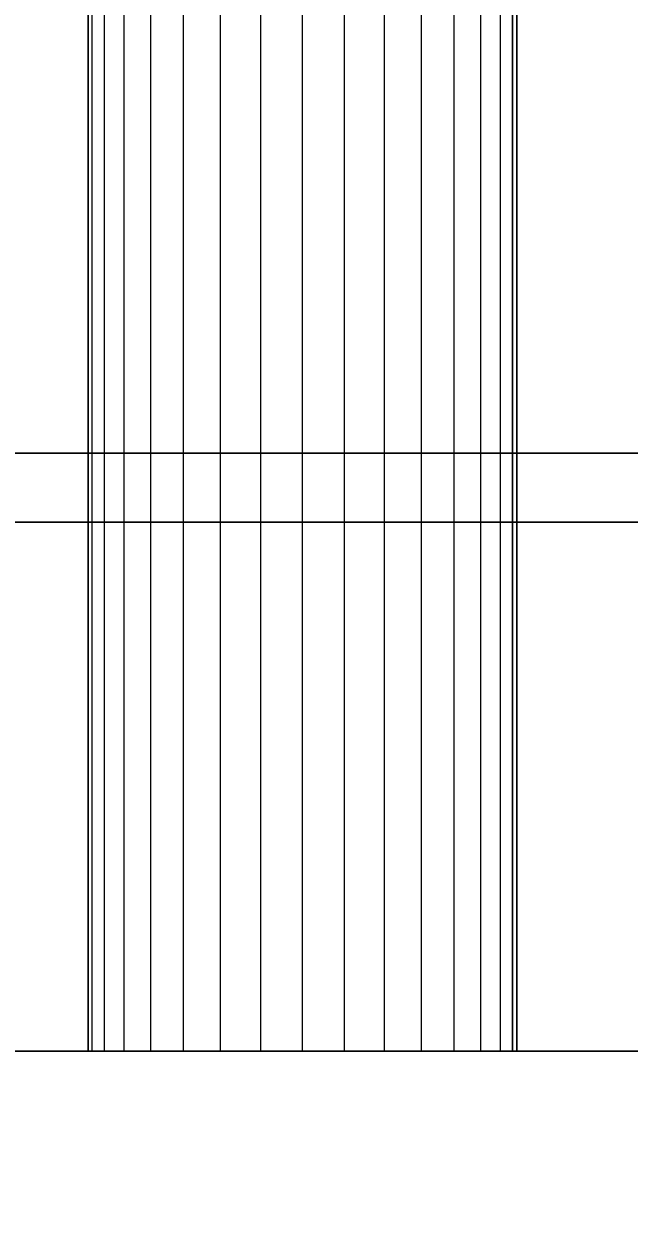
# Model space of a CAD drawing. Header units: millimetres. Extents: x -21672 to 8019, y 3751 to 17279.
# Drawn here: x -12239.3 to -12183.4, y 14411.1 to 14521.6 of the extents above; entities that cross this region are included whole.
import ezdxf

# ---------------------------------------------------------------- set-up
doc = ezdxf.new("R2010")
doc.units = ezdxf.units.MM
for name, color, linetype, lineweight in [('A-ANNO-DIMS', 211, 'Continuous', 9), ('A-ANNO-DIMS-50', 211, 'Continuous', 9), ('A-GENM', 13, 'Continuous', 18)]:
    doc.layers.add(name, color=color, linetype=linetype, lineweight=lineweight)
doc.styles.add('Arial', font='arial.ttf', dxfattribs={"height": 125})
doc.dimstyles.new('Diagonal_-_2_5mm_Arial', dxfattribs={"dimscale": 304.8, "dimtxt": 127.532425, "dimasz": 0.492126, "dimexe": 0.393701, "dimexo": 0.246063, "dimgap": 0.287073, "dimtad": 1, "dimdec": 0, "dimzin": 0, "dimdsep": 46, "dimtxsty": 'Arial', "dimblk1": 'OBLIQUE', "dimblk2": 'OBLIQUE', "dimsah": 1, "dimcen": 0.09, "dimdle": 0.393701, "dimazin": 0, "dimtfac": 1, "dimtdec": 4, "dimtix": 1, "dimtmove": 0, "dimatfit": 3, "dimfxl": 1, "dimtvp": 1, "dimtolj": 1, "dimtzin": 0, "dimarcsym": 2})

# ---------------------------------------------------------------- blocks, each defined once
blk = doc.blocks.new('Nevera de autoservicio single - Nevera de autoservicio single-466915-Level 2')
at = {"layer": 'A-GENM'}
for p, q in [((399.53, -1108.9), (399.53, 1307.98)), ((399.53, -1108.9), (399.53, 1307.98)), ((399.53, -1108.9), (399.53, 1307.98)), ((399.53, -1108.9), (399.53, 1307.98)), ((399.53, -1108.9), (399.53, 1307.98)), ((399.53, -1108.9), (399.53, 1307.98)), ((405.91, -1108.9), (405.91, 1307.98)), ((405.91, -1108.9), (405.91, 1307.98)), ((405.91, -1108.9), (405.91, 1307.98)), ((405.91, 1307.98), (405.91, -1108.9)), ((454.75, 1307.98), (454.75, -1108.9)), ((454.75, -1108.9), (454.75, 1307.98)), ((454.75, -1108.9), (454.75, 1307.98)), ((454.75, -1108.9), (454.75, 1307.98)), ((399.53, 1303.41), (399.53, -1108.9)), ((454.75, -1028.38), (454.75, 977.96)), ((454.75, 514.96), (454.75, 463.51)), ((454.75, 483.3), (255.92, 483.3)), ((454.75, 483.3), (255.92, 483.3)), ((454.75, 483.3), (255.92, 483.3)), ((454.75, 483.3), (255.92, 483.3)), ((454.75, 483.3), (255.92, 483.3)), ((454.75, 483.3), (255.92, 483.3)), ((255.92, 483.3), (454.75, 483.3)), ((454.75, 483.3), (255.92, 483.3)), ((454.75, 483.3), (255.92, 483.3)), ((454.75, 483.3), (255.92, 483.3)), ((454.75, 483.3), (255.92, 483.3)), ((454.75, 483.3), (255.92, 483.3)), ((454.75, 482.95), (454.75, 483.3)), ((454.75, 483.3), (454.75, 482.92)), ((454.75, 482.92), (454.75, 483.3)), ((454.75, 483.3), (454.75, 482.92)), ((454.75, 482.92), (454.75, 483.3)), ((454.75, 483.3), (454.75, 482.92)), ((454.75, 483.11), (454.75, 483.3)), ((454.75, 483.3), (454.75, 482.92)), ((454.75, 483.11), (454.75, 483.3)), ((454.75, 483.3), (454.75, 482.92)), ((454.75, 483.11), (454.75, 483.3)), ((454.75, 483.3), (454.75, 482.92)), ((454.75, 482.92), (454.75, 483.3)), ((454.75, 483.3), (454.75, 482.95)), ((454.75, 482.92), (454.75, 483.3)), ((454.75, 483.3), (454.75, 482.92)), ((454.75, 483.11), (454.75, 483.3)), ((454.75, 483.11), (454.75, 483.3)), ((454.75, 483.11), (454.75, 483.3)), ((454.75, 482.92), (454.75, 483.3)), ((454.75, 482.92), (454.75, 483.3)), ((454.75, 482.92), (454.75, 483.3)), ((454.75, 482.92), (454.75, 483.3)), ((454.75, 483.3), (454.75, 482.92)), ((454.75, 482.92), (255.92, 482.92)), ((454.75, 482.92), (255.92, 482.92)), ((454.75, 482.92), (255.92, 482.92)), ((454.75, 482.92), (255.92, 482.92)), ((454.75, 482.92), (255.92, 482.92)), ((454.75, 482.92), (255.92, 482.92)), ((454.75, 482.92), (255.92, 482.92)), ((454.75, 482.92), (255.92, 482.92)), ((454.75, 482.92), (255.92, 482.92)), ((454.75, 482.92), (255.92, 482.92)), ((454.75, 482.92), (255.92, 482.92)), ((454.75, 482.92), (255.92, 482.92)), ((454.75, 482.92), (255.92, 482.92)), ((454.75, 482.92), (255.92, 482.92)), ((454.75, 482.92), (255.92, 482.92)), ((454.75, 482.92), (255.92, 482.92)), ((255.92, 482.92), (454.75, 482.92)), ((454.75, 482.92), (255.92, 482.92)), ((454.75, 482.92), (255.92, 482.92)), ((454.75, 482.92), (255.92, 482.92)), ((255.92, 482.92), (454.75, 482.92)), ((454.75, 482.92), (255.92, 482.92)), ((454.75, 482.92), (255.92, 482.92)), ((454.75, 482.92), (255.92, 482.92)), ((454.75, 482.92), (454.75, 483.11)), ((454.75, 483.11), (454.75, 482.92)), ((454.75, 483.11), (454.75, 482.92)), ((454.75, 482.92), (454.75, 483.11)), ((454.75, 482.92), (454.75, 483.11)), ((454.75, 482.92), (454.75, 483.11)), ((454.75, 482.95), (454.75, 482.92)), ((454.75, 482.95), (454.75, 482.92)), ((454.75, 481.79), (454.75, 482.92)), ((454.75, 482.92), (454.75, 481.79)), ((454.75, 481.79), (454.75, 482.92)), ((454.75, 482.92), (454.75, 481.79)), ((454.75, 481.79), (454.75, 482.92)), ((454.75, 482.92), (454.75, 481.79)), ((454.75, 481.79), (454.75, 482.92)), ((454.75, 482.92), (454.75, 481.79)), ((454.75, 481.79), (454.75, 482.92)), ((454.75, 482.92), (454.75, 481.79)), ((454.75, 481.79), (454.75, 482.92)), ((454.75, 482.92), (454.75, 481.79)), ((454.75, 481.79), (454.75, 482.92)), ((454.75, 481.79), (454.75, 482.92)), ((454.75, 481.79), (454.75, 482.92)), ((454.75, 481.79), (454.75, 482.92)), ((454.75, 481.79), (454.75, 482.92)), ((454.75, 481.79), (454.75, 482.92)), ((454.75, 481.79), (454.75, 482.92)), ((454.75, 481.79), (454.75, 482.92)), ((454.75, 481.79), (454.75, 482.92)), ((454.75, 481.79), (454.75, 482.92)), ((454.75, 481.79), (454.75, 482.92)), ((454.75, 481.79), (454.75, 482.92)), ((454.75, 481.79), (255.92, 481.79)), ((454.75, 481.79), (255.92, 481.79)), ((454.75, 481.79), (255.92, 481.79)), ((454.75, 481.79), (255.92, 481.79)), ((454.75, 481.79), (255.92, 481.79)), ((454.75, 481.79), (255.92, 481.79)), ((454.75, 481.79), (255.92, 481.79)), ((454.75, 481.79), (255.92, 481.79)), ((454.75, 481.79), (255.92, 481.79)), ((454.75, 481.79), (255.92, 481.79)), ((454.75, 481.79), (255.92, 481.79)), ((454.75, 481.79), (255.92, 481.79)), ((454.75, 481.79), (255.92, 481.79)), ((454.75, 481.79), (255.92, 481.79)), ((454.75, 481.79), (255.92, 481.79)), ((454.75, 481.79), (255.92, 481.79)), ((454.75, 481.79), (255.92, 481.79)), ((454.75, 481.79), (255.92, 481.79)), ((454.75, 481.79), (255.92, 481.79)), ((454.75, 481.79), (255.92, 481.79)), ((454.75, 481.79), (255.92, 481.79)), ((454.75, 481.79), (255.92, 481.79)), ((454.75, 481.79), (255.92, 481.79)), ((454.75, 481.79), (255.92, 481.79)), ((454.75, 479.97), (454.75, 481.79)), ((454.75, 481.79), (454.75, 479.97)), ((454.75, 479.97), (454.75, 481.79)), ((454.75, 481.79), (454.75, 479.97)), ((454.75, 479.97), (454.75, 481.79)), ((454.75, 481.79), (454.75, 479.97)), ((454.75, 479.97), (454.75, 481.79)), ((454.75, 481.79), (454.75, 479.97)), ((454.75, 479.97), (454.75, 481.79)), ((454.75, 481.79), (454.75, 479.97)), ((454.75, 479.97), (454.75, 481.79)), ((454.75, 481.79), (454.75, 479.97)), ((454.75, 479.97), (454.75, 481.79)), ((454.75, 479.97), (454.75, 481.79)), ((454.75, 479.97), (454.75, 481.79)), ((454.75, 479.97), (454.75, 481.79)), ((454.75, 479.97), (454.75, 481.79)), ((454.75, 479.97), (454.75, 481.79)), ((454.75, 479.97), (454.75, 481.79)), ((454.75, 479.97), (454.75, 481.79)), ((454.75, 479.97), (454.75, 481.79)), ((454.75, 479.97), (454.75, 481.79)), ((454.75, 479.97), (454.75, 481.79)), ((454.75, 479.97), (454.75, 481.79)), ((454.75, 479.97), (255.92, 479.97)), ((454.75, 479.97), (255.92, 479.97)), ((454.75, 479.97), (255.92, 479.97)), ((454.75, 479.97), (255.92, 479.97)), ((454.75, 479.97), (255.92, 479.97)), ((454.75, 479.97), (255.92, 479.97)), ((454.75, 479.97), (255.92, 479.97)), ((454.75, 479.97), (255.92, 479.97)), ((454.75, 479.97), (255.92, 479.97)), ((454.75, 479.97), (255.92, 479.97)), ((454.75, 479.97), (255.92, 479.97)), ((454.75, 479.97), (255.92, 479.97)), ((454.75, 479.97), (255.92, 479.97)), ((454.75, 479.97), (255.92, 479.97)), ((454.75, 479.97), (255.92, 479.97)), ((454.75, 479.97), (255.92, 479.97)), ((454.75, 479.97), (255.92, 479.97)), ((454.75, 479.97), (255.92, 479.97)), ((454.75, 479.97), (255.92, 479.97)), ((454.75, 479.97), (255.92, 479.97)), ((454.75, 479.97), (255.92, 479.97)), ((454.75, 479.97), (255.92, 479.97)), ((454.75, 479.97), (255.92, 479.97)), ((454.75, 479.97), (255.92, 479.97)), ((454.75, 477.51), (454.75, 479.97)), ((454.75, 479.97), (454.75, 477.51)), ((454.75, 477.51), (454.75, 479.97)), ((454.75, 479.97), (454.75, 477.51)), ((454.75, 477.51), (454.75, 479.97)), ((454.75, 479.97), (454.75, 477.51)), ((454.75, 477.51), (454.75, 479.97)), ((454.75, 479.97), (454.75, 477.51)), ((454.75, 477.51), (454.75, 479.97)), ((454.75, 479.97), (454.75, 477.51)), ((454.75, 477.51), (454.75, 479.97)), ((454.75, 479.97), (454.75, 477.51)), ((454.75, 477.51), (454.75, 479.97)), ((454.75, 477.51), (454.75, 479.97)), ((454.75, 477.51), (454.75, 479.97)), ((454.75, 477.51), (454.75, 479.97)), ((454.75, 477.51), (454.75, 479.97)), ((454.75, 477.51), (454.75, 479.97)), ((454.75, 477.51), (454.75, 479.97)), ((454.75, 477.51), (454.75, 479.97)), ((454.75, 477.51), (454.75, 479.97)), ((454.75, 477.51), (454.75, 479.97)), ((454.75, 477.51), (454.75, 479.97)), ((454.75, 477.51), (454.75, 479.97)), ((454.75, 477.51), (255.92, 477.51)), ((454.75, 477.51), (255.92, 477.51)), ((454.75, 477.51), (255.92, 477.51)), ((454.75, 477.51), (255.92, 477.51)), ((454.75, 477.51), (255.92, 477.51)), ((454.75, 477.51), (255.92, 477.51)), ((454.75, 477.51), (255.92, 477.51)), ((454.75, 477.51), (255.92, 477.51)), ((454.75, 477.51), (255.92, 477.51)), ((454.75, 477.51), (255.92, 477.51)), ((454.75, 477.51), (255.92, 477.51)), ((454.75, 477.51), (255.92, 477.51)), ((454.75, 477.51), (255.92, 477.51)), ((454.75, 477.51), (255.92, 477.51)), ((454.75, 477.51), (255.92, 477.51)), ((454.75, 477.51), (255.92, 477.51)), ((454.75, 477.51), (255.92, 477.51)), ((454.75, 477.51), (255.92, 477.51)), ((454.75, 477.51), (255.92, 477.51)), ((454.75, 477.51), (255.92, 477.51)), ((454.75, 477.51), (255.92, 477.51)), ((454.75, 477.51), (255.92, 477.51)), ((454.75, 477.51), (255.92, 477.51)), ((454.75, 477.51), (255.92, 477.51)), ((454.75, 474.51), (454.75, 477.51)), ((454.75, 477.51), (454.75, 474.51)), ((454.75, 474.51), (454.75, 477.51)), ((454.75, 477.51), (454.75, 474.51)), ((454.75, 474.51), (454.75, 477.51)), ((454.75, 477.51), (454.75, 474.51)), ((454.75, 474.51), (454.75, 477.51)), ((454.75, 477.51), (454.75, 474.51)), ((454.75, 474.51), (454.75, 477.51)), ((454.75, 477.51), (454.75, 474.51)), ((454.75, 474.51), (454.75, 477.51)), ((454.75, 477.51), (454.75, 474.51)), ((454.75, 474.51), (454.75, 477.51)), ((454.75, 474.51), (454.75, 477.51)), ((454.75, 474.51), (454.75, 477.51)), ((454.75, 474.51), (454.75, 477.51)), ((454.75, 474.51), (454.75, 477.51)), ((454.75, 474.51), (454.75, 477.51)), ((454.75, 474.51), (454.75, 477.51)), ((454.75, 474.51), (454.75, 477.51)), ((454.75, 474.51), (454.75, 477.51)), ((454.75, 474.51), (454.75, 477.51)), ((454.75, 474.51), (454.75, 477.51)), ((454.75, 474.51), (454.75, 477.51)), ((454.75, 474.51), (255.92, 474.51)), ((454.75, 474.51), (255.92, 474.51)), ((454.75, 474.51), (255.92, 474.51)), ((454.75, 474.51), (255.92, 474.51)), ((454.75, 474.51), (255.92, 474.51)), ((454.75, 474.51), (255.92, 474.51)), ((454.75, 474.51), (255.92, 474.51)), ((454.75, 474.51), (255.92, 474.51)), ((454.75, 474.51), (255.92, 474.51)), ((454.75, 474.51), (255.92, 474.51)), ((454.75, 474.51), (255.92, 474.51)), ((454.75, 474.51), (255.92, 474.51)), ((454.75, 474.51), (255.92, 474.51)), ((454.75, 474.51), (255.92, 474.51)), ((454.75, 474.51), (255.92, 474.51)), ((454.75, 474.51), (255.92, 474.51)), ((454.75, 474.51), (255.92, 474.51)), ((454.75, 474.51), (255.92, 474.51)), ((454.75, 474.51), (255.92, 474.51)), ((454.75, 474.51), (255.92, 474.51)), ((454.75, 474.51), (255.92, 474.51)), ((454.75, 474.51), (255.92, 474.51)), ((454.75, 474.51), (255.92, 474.51)), ((454.75, 474.51), (255.92, 474.51)), ((454.75, 471.09), (454.75, 474.51)), ((454.75, 474.51), (454.75, 471.09)), ((454.75, 471.09), (454.75, 474.51)), ((454.75, 474.51), (454.75, 471.09)), ((454.75, 471.09), (454.75, 474.51)), ((454.75, 474.51), (454.75, 471.09)), ((454.75, 471.09), (454.75, 474.51)), ((454.75, 474.51), (454.75, 471.09)), ((454.75, 471.09), (454.75, 474.51)), ((454.75, 474.51), (454.75, 471.09)), ((454.75, 471.09), (454.75, 474.51)), ((454.75, 474.51), (454.75, 471.09)), ((454.75, 471.09), (454.75, 474.51)), ((454.75, 471.09), (454.75, 474.51)), ((454.75, 471.09), (454.75, 474.51)), ((454.75, 471.09), (454.75, 474.51)), ((454.75, 471.09), (454.75, 474.51)), ((454.75, 471.09), (454.75, 474.51)), ((454.75, 471.09), (454.75, 474.51)), ((454.75, 471.09), (454.75, 474.51)), ((454.75, 471.09), (454.75, 474.51)), ((454.75, 471.09), (454.75, 474.51)), ((454.75, 471.09), (454.75, 474.51)), ((454.75, 471.09), (454.75, 474.51)), ((454.75, 471.09), (255.92, 471.09)), ((454.75, 471.09), (255.92, 471.09)), ((454.75, 471.09), (255.92, 471.09)), ((454.75, 471.09), (255.92, 471.09)), ((454.75, 471.09), (255.92, 471.09)), ((454.75, 471.09), (255.92, 471.09)), ((454.75, 471.09), (255.92, 471.09)), ((454.75, 471.09), (255.92, 471.09)), ((454.75, 471.09), (255.92, 471.09)), ((454.75, 471.09), (255.92, 471.09)), ((454.75, 471.09), (255.92, 471.09)), ((454.75, 471.09), (255.92, 471.09)), ((454.75, 471.09), (255.92, 471.09)), ((454.75, 471.09), (255.92, 471.09)), ((454.75, 471.09), (255.92, 471.09)), ((454.75, 471.09), (255.92, 471.09)), ((454.75, 471.09), (255.92, 471.09)), ((454.75, 471.09), (255.92, 471.09)), ((454.75, 471.09), (255.92, 471.09)), ((454.75, 471.09), (255.92, 471.09)), ((454.75, 471.09), (255.92, 471.09)), ((454.75, 471.09), (255.92, 471.09)), ((454.75, 471.09), (255.92, 471.09)), ((454.75, 471.09), (255.92, 471.09)), ((454.75, 467.38), (454.75, 471.09)), ((454.75, 471.09), (454.75, 467.38)), ((454.75, 467.38), (454.75, 471.09)), ((454.75, 471.09), (454.75, 467.38)), ((454.75, 467.38), (454.75, 471.09)), ((454.75, 471.09), (454.75, 467.38)), ((454.75, 467.38), (454.75, 471.09)), ((454.75, 471.09), (454.75, 467.38)), ((454.75, 467.38), (454.75, 471.09)), ((454.75, 471.09), (454.75, 467.38)), ((454.75, 467.38), (454.75, 471.09)), ((454.75, 471.09), (454.75, 467.38)), ((454.75, 467.38), (454.75, 471.09)), ((454.75, 467.38), (454.75, 471.09)), ((454.75, 467.38), (454.75, 471.09)), ((454.75, 467.38), (454.75, 471.09)), ((454.75, 467.38), (454.75, 471.09)), ((454.75, 467.38), (454.75, 471.09)), ((454.75, 467.38), (454.75, 471.09)), ((454.75, 467.38), (454.75, 471.09)), ((454.75, 467.38), (454.75, 471.09)), ((454.75, 467.38), (454.75, 471.09)), ((454.75, 467.38), (454.75, 471.09)), ((454.75, 467.38), (454.75, 471.09)), ((454.75, 467.38), (255.92, 467.38)), ((454.75, 467.38), (255.92, 467.38)), ((454.75, 467.38), (255.92, 467.38)), ((454.75, 467.38), (255.92, 467.38)), ((454.75, 467.38), (255.92, 467.38)), ((454.75, 467.38), (255.92, 467.38)), ((454.75, 467.38), (255.92, 467.38)), ((454.75, 467.38), (255.92, 467.38)), ((454.75, 467.38), (255.92, 467.38)), ((454.75, 467.38), (255.92, 467.38)), ((454.75, 467.38), (255.92, 467.38)), ((454.75, 467.38), (255.92, 467.38)), ((454.75, 467.38), (255.92, 467.38)), ((454.75, 467.38), (255.92, 467.38)), ((454.75, 467.38), (255.92, 467.38)), ((454.75, 467.38), (255.92, 467.38)), ((454.75, 467.38), (255.92, 467.38)), ((454.75, 467.38), (255.92, 467.38)), ((454.75, 467.38), (255.92, 467.38)), ((454.75, 467.38), (255.92, 467.38)), ((454.75, 467.38), (255.92, 467.38)), ((454.75, 467.38), (255.92, 467.38)), ((454.75, 467.38), (255.92, 467.38)), ((454.75, 467.38), (255.92, 467.38)), ((454.75, 463.51), (454.75, 467.38)), ((454.75, 467.38), (454.75, 463.51)), ((454.75, 463.51), (454.75, 467.38)), ((454.75, 467.38), (454.75, 463.51)), ((454.75, 463.51), (454.75, 467.38)), ((454.75, 467.38), (454.75, 463.51)), ((454.75, 463.51), (454.75, 467.38)), ((454.75, 467.38), (454.75, 463.51)), ((454.75, 463.51), (454.75, 467.38)), ((454.75, 467.38), (454.75, 463.51)), ((454.75, 463.51), (454.75, 467.38)), ((454.75, 467.38), (454.75, 463.51)), ((454.75, 463.51), (454.75, 467.38)), ((454.75, 463.51), (454.75, 467.38)), ((454.75, 463.51), (454.75, 467.38)), ((454.75, 463.51), (454.75, 467.38)), ((454.75, 463.51), (454.75, 467.38)), ((454.75, 463.51), (454.75, 467.38)), ((454.75, 463.51), (454.75, 467.38)), ((454.75, 463.51), (454.75, 467.38)), ((454.75, 463.51), (454.75, 467.38)), ((454.75, 463.51), (454.75, 467.38)), ((454.75, 463.51), (454.75, 467.38)), ((454.75, 463.51), (454.75, 467.38)), ((454.75, 463.51), (255.92, 463.51)), ((454.75, 463.51), (255.92, 463.51)), ((454.75, 463.51), (255.92, 463.51)), ((454.75, 463.51), (255.92, 463.51)), ((454.75, 463.51), (255.92, 463.51)), ((454.75, 463.51), (255.92, 463.51)), ((454.75, 463.51), (255.92, 463.51)), ((454.75, 463.51), (255.92, 463.51)), ((454.75, 463.51), (255.92, 463.51)), ((454.75, 463.51), (255.92, 463.51)), ((454.75, 463.51), (255.92, 463.51)), ((454.75, 463.51), (255.92, 463.51)), ((454.75, 463.51), (255.92, 463.51)), ((454.75, 463.51), (255.92, 463.51)), ((454.75, 463.51), (255.92, 463.51)), ((454.75, 463.51), (255.92, 463.51)), ((454.75, 463.51), (255.92, 463.51)), ((454.75, 463.51), (255.92, 463.51)), ((454.75, 463.51), (255.92, 463.51)), ((454.75, 463.51), (255.92, 463.51)), ((454.75, 463.51), (255.92, 463.51)), ((454.75, 463.51), (255.92, 463.51)), ((454.75, 463.51), (255.92, 463.51)), ((454.75, 463.51), (255.92, 463.51)), ((454.75, 459.66), (454.75, 463.51)), ((454.75, 463.51), (454.75, 459.66)), ((454.75, 459.66), (454.75, 463.51)), ((454.75, 463.51), (454.75, 459.66)), ((454.75, 459.66), (454.75, 463.51)), ((454.75, 463.51), (454.75, 459.66)), ((454.75, 459.66), (454.75, 463.51)), ((454.75, 463.51), (454.75, 459.66)), ((454.75, 459.66), (454.75, 463.51)), ((454.75, 463.51), (454.75, 459.66)), ((454.75, 459.66), (454.75, 463.51)), ((454.75, 463.51), (454.75, 459.66)), ((454.75, 463.51), (454.75, 412.07)), ((454.75, 463.51), (454.75, 459.66)), ((454.75, 463.51), (454.75, 459.66)), ((454.75, 463.51), (454.75, 459.66)), ((454.75, 463.51), (454.75, 459.66)), ((454.75, 463.51), (454.75, 459.66)), ((454.75, 463.51), (454.75, 459.66)), ((454.75, 463.51), (454.75, 459.66)), ((454.75, 463.51), (454.75, 459.66)), ((454.75, 463.51), (454.75, 459.66)), ((454.75, 463.51), (454.75, 459.66)), ((454.75, 463.51), (454.75, 459.66)), ((454.75, 463.51), (454.75, 459.66)), ((454.75, 459.66), (255.92, 459.66)), ((454.75, 459.66), (255.92, 459.66)), ((454.75, 459.66), (255.92, 459.66)), ((454.75, 459.66), (255.92, 459.66)), ((454.75, 459.66), (255.92, 459.66)), ((454.75, 459.66), (255.92, 459.66)), ((454.75, 459.66), (255.92, 459.66)), ((454.75, 459.66), (255.92, 459.66)), ((454.75, 459.66), (255.92, 459.66)), ((454.75, 459.66), (255.92, 459.66)), ((454.75, 459.66), (255.92, 459.66)), ((454.75, 459.66), (255.92, 459.66)), ((454.75, 459.66), (255.92, 459.66)), ((454.75, 459.66), (255.92, 459.66)), ((454.75, 459.66), (255.92, 459.66)), ((454.75, 459.66), (255.92, 459.66)), ((454.75, 459.66), (255.92, 459.66)), ((454.75, 459.66), (255.92, 459.66)), ((454.75, 459.66), (255.92, 459.66)), ((454.75, 459.66), (255.92, 459.66)), ((454.75, 459.66), (255.92, 459.66)), ((454.75, 459.66), (255.92, 459.66)), ((454.75, 459.66), (255.92, 459.66)), ((454.75, 459.66), (255.92, 459.66)), ((454.75, 455.94), (454.75, 459.66)), ((454.75, 459.66), (454.75, 455.94)), ((454.75, 455.94), (454.75, 459.66)), ((454.75, 459.66), (454.75, 455.94)), ((454.75, 455.94), (454.75, 459.66)), ((454.75, 459.66), (454.75, 455.94)), ((454.75, 455.94), (454.75, 459.66)), ((454.75, 459.66), (454.75, 455.94)), ((454.75, 455.94), (454.75, 459.66)), ((454.75, 459.66), (454.75, 455.94)), ((454.75, 455.94), (454.75, 459.66)), ((454.75, 459.66), (454.75, 455.94)), ((454.75, 459.66), (454.75, 455.94)), ((454.75, 459.66), (454.75, 455.94)), ((454.75, 459.66), (454.75, 455.94)), ((454.75, 459.66), (454.75, 455.94)), ((454.75, 459.66), (454.75, 455.94)), ((454.75, 459.66), (454.75, 455.94)), ((454.75, 459.66), (454.75, 455.94)), ((454.75, 459.66), (454.75, 455.94)), ((454.75, 459.66), (454.75, 455.94)), ((454.75, 459.66), (454.75, 455.94)), ((454.75, 459.66), (454.75, 455.94)), ((454.75, 459.66), (454.75, 455.94)), ((454.75, 455.94), (255.92, 455.94)), ((454.75, 455.94), (255.92, 455.94)), ((454.75, 455.94), (255.92, 455.94)), ((454.75, 455.94), (255.92, 455.94)), ((454.75, 455.94), (255.92, 455.94)), ((454.75, 455.94), (255.92, 455.94)), ((454.75, 455.94), (255.92, 455.94)), ((454.75, 455.94), (255.92, 455.94)), ((454.75, 455.94), (255.92, 455.94)), ((454.75, 455.94), (255.92, 455.94)), ((454.75, 455.94), (255.92, 455.94)), ((454.75, 455.94), (255.92, 455.94)), ((454.75, 455.94), (255.92, 455.94)), ((454.75, 455.94), (255.92, 455.94)), ((454.75, 455.94), (255.92, 455.94)), ((454.75, 455.94), (255.92, 455.94)), ((454.75, 455.94), (255.92, 455.94)), ((454.75, 455.94), (255.92, 455.94)), ((454.75, 455.94), (255.92, 455.94)), ((454.75, 455.94), (255.92, 455.94)), ((454.75, 455.94), (255.92, 455.94)), ((454.75, 455.94), (255.92, 455.94)), ((454.75, 455.94), (255.92, 455.94)), ((454.75, 455.94), (255.92, 455.94)), ((454.75, 452.52), (454.75, 455.94)), ((454.75, 455.94), (454.75, 452.52)), ((454.75, 452.52), (454.75, 455.94)), ((454.75, 455.94), (454.75, 452.52)), ((454.75, 452.52), (454.75, 455.94)), ((454.75, 455.94), (454.75, 452.52)), ((454.75, 452.52), (454.75, 455.94)), ((454.75, 455.94), (454.75, 452.52)), ((454.75, 452.52), (454.75, 455.94)), ((454.75, 455.94), (454.75, 452.52)), ((454.75, 452.52), (454.75, 455.94)), ((454.75, 455.94), (454.75, 452.52)), ((454.75, 455.94), (454.75, 452.52)), ((454.75, 455.94), (454.75, 452.52)), ((454.75, 455.94), (454.75, 452.52)), ((454.75, 455.94), (454.75, 452.52)), ((454.75, 455.94), (454.75, 452.52)), ((454.75, 455.94), (454.75, 452.52)), ((454.75, 455.94), (454.75, 452.52)), ((454.75, 455.94), (454.75, 452.52)), ((454.75, 455.94), (454.75, 452.52)), ((454.75, 455.94), (454.75, 452.52)), ((454.75, 455.94), (454.75, 452.52)), ((454.75, 455.94), (454.75, 452.52)), ((454.75, 452.52), (255.92, 452.52)), ((454.75, 452.52), (255.92, 452.52)), ((454.75, 452.52), (255.92, 452.52)), ((454.75, 452.52), (255.92, 452.52)), ((454.75, 452.52), (255.92, 452.52)), ((454.75, 452.52), (255.92, 452.52)), ((454.75, 452.52), (255.92, 452.52)), ((454.75, 452.52), (255.92, 452.52)), ((454.75, 452.52), (255.92, 452.52)), ((454.75, 452.52), (255.92, 452.52)), ((454.75, 452.52), (255.92, 452.52)), ((454.75, 452.52), (255.92, 452.52)), ((454.75, 452.52), (255.92, 452.52)), ((454.75, 452.52), (255.92, 452.52)), ((454.75, 452.52), (255.92, 452.52)), ((454.75, 452.52), (255.92, 452.52)), ((454.75, 452.52), (255.92, 452.52)), ((454.75, 452.52), (255.92, 452.52)), ((454.75, 452.52), (255.92, 452.52)), ((454.75, 452.52), (255.92, 452.52)), ((454.75, 452.52), (255.92, 452.52)), ((454.75, 452.52), (255.92, 452.52)), ((454.75, 452.52), (255.92, 452.52)), ((454.75, 452.52), (255.92, 452.52)), ((454.75, 449.52), (454.75, 452.52)), ((454.75, 452.52), (454.75, 449.52)), ((454.75, 449.52), (454.75, 452.52)), ((454.75, 452.52), (454.75, 449.52)), ((454.75, 449.52), (454.75, 452.52)), ((454.75, 452.52), (454.75, 449.52)), ((454.75, 449.52), (454.75, 452.52)), ((454.75, 452.52), (454.75, 449.52)), ((454.75, 449.52), (454.75, 452.52)), ((454.75, 452.52), (454.75, 449.52)), ((454.75, 449.52), (454.75, 452.52)), ((454.75, 452.52), (454.75, 449.52)), ((454.75, 452.52), (454.75, 449.52)), ((454.75, 452.52), (454.75, 449.52)), ((454.75, 452.52), (454.75, 449.52)), ((454.75, 452.52), (454.75, 449.52)), ((454.75, 452.52), (454.75, 449.52)), ((454.75, 452.52), (454.75, 449.52)), ((454.75, 452.52), (454.75, 449.52)), ((454.75, 452.52), (454.75, 449.52)), ((454.75, 452.52), (454.75, 449.52)), ((454.75, 452.52), (454.75, 449.52)), ((454.75, 452.52), (454.75, 449.52)), ((454.75, 452.52), (454.75, 449.52)), ((454.75, 449.52), (255.92, 449.52)), ((454.75, 449.52), (255.92, 449.52)), ((454.75, 449.52), (255.92, 449.52)), ((454.75, 449.52), (255.92, 449.52)), ((454.75, 449.52), (255.92, 449.52)), ((454.75, 449.52), (255.92, 449.52)), ((454.75, 449.52), (255.92, 449.52)), ((454.75, 449.52), (255.92, 449.52)), ((454.75, 449.52), (255.92, 449.52)), ((454.75, 449.52), (255.92, 449.52)), ((454.75, 449.52), (255.92, 449.52)), ((454.75, 449.52), (255.92, 449.52)), ((454.75, 449.52), (255.92, 449.52)), ((454.75, 449.52), (255.92, 449.52)), ((454.75, 449.52), (255.92, 449.52)), ((454.75, 449.52), (255.92, 449.52)), ((454.75, 449.52), (255.92, 449.52)), ((454.75, 449.52), (255.92, 449.52)), ((454.75, 449.52), (255.92, 449.52)), ((454.75, 449.52), (255.92, 449.52)), ((454.75, 449.52), (255.92, 449.52)), ((454.75, 449.52), (255.92, 449.52)), ((454.75, 449.52), (255.92, 449.52)), ((454.75, 449.52), (255.92, 449.52)), ((454.75, 447.06), (454.75, 449.52)), ((454.75, 449.52), (454.75, 447.06)), ((454.75, 447.06), (454.75, 449.52)), ((454.75, 449.52), (454.75, 447.06)), ((454.75, 447.06), (454.75, 449.52)), ((454.75, 449.52), (454.75, 447.06)), ((454.75, 447.06), (454.75, 449.52)), ((454.75, 449.52), (454.75, 447.06)), ((454.75, 447.06), (454.75, 449.52)), ((454.75, 449.52), (454.75, 447.06)), ((454.75, 447.06), (454.75, 449.52)), ((454.75, 449.52), (454.75, 447.06)), ((454.75, 449.52), (454.75, 447.06)), ((454.75, 449.52), (454.75, 447.06)), ((454.75, 449.52), (454.75, 447.06)), ((454.75, 449.52), (454.75, 447.06)), ((454.75, 449.52), (454.75, 447.06)), ((454.75, 449.52), (454.75, 447.06)), ((454.75, 449.52), (454.75, 447.06)), ((454.75, 449.52), (454.75, 447.06)), ((454.75, 449.52), (454.75, 447.06)), ((454.75, 449.52), (454.75, 447.06)), ((454.75, 449.52), (454.75, 447.06)), ((454.75, 449.52), (454.75, 447.06)), ((454.75, 447.06), (255.92, 447.06)), ((454.75, 447.06), (255.92, 447.06)), ((454.75, 447.06), (255.92, 447.06)), ((454.75, 447.06), (255.92, 447.06)), ((454.75, 447.06), (255.92, 447.06)), ((454.75, 447.06), (255.92, 447.06)), ((454.75, 447.06), (255.92, 447.06)), ((454.75, 447.06), (255.92, 447.06)), ((454.75, 447.06), (255.92, 447.06)), ((454.75, 447.06), (255.92, 447.06)), ((454.75, 447.06), (255.92, 447.06)), ((454.75, 447.06), (255.92, 447.06)), ((454.75, 447.06), (255.92, 447.06)), ((454.75, 447.06), (255.92, 447.06)), ((454.75, 447.06), (255.92, 447.06)), ((454.75, 447.06), (255.92, 447.06)), ((454.75, 447.06), (255.92, 447.06)), ((454.75, 447.06), (255.92, 447.06)), ((454.75, 447.06), (255.92, 447.06)), ((454.75, 447.06), (255.92, 447.06)), ((454.75, 447.06), (255.92, 447.06)), ((454.75, 447.06), (255.92, 447.06)), ((454.75, 447.06), (255.92, 447.06)), ((454.75, 447.06), (255.92, 447.06)), ((454.75, 445.23), (454.75, 447.06)), ((454.75, 447.06), (454.75, 445.23)), ((454.75, 445.23), (454.75, 447.06)), ((454.75, 447.06), (454.75, 445.23)), ((454.75, 445.23), (454.75, 447.06)), ((454.75, 447.06), (454.75, 445.23)), ((454.75, 445.23), (454.75, 447.06)), ((454.75, 447.06), (454.75, 445.23)), ((454.75, 445.23), (454.75, 447.06)), ((454.75, 447.06), (454.75, 445.23)), ((454.75, 445.23), (454.75, 447.06)), ((454.75, 447.06), (454.75, 445.23)), ((454.75, 447.06), (454.75, 445.23)), ((454.75, 447.06), (454.75, 445.23)), ((454.75, 447.06), (454.75, 445.23)), ((454.75, 447.06), (454.75, 445.23)), ((454.75, 447.06), (454.75, 445.23)), ((454.75, 447.06), (454.75, 445.23)), ((454.75, 447.06), (454.75, 445.23)), ((454.75, 447.06), (454.75, 445.23)), ((454.75, 447.06), (454.75, 445.23)), ((454.75, 447.06), (454.75, 445.23)), ((454.75, 447.06), (454.75, 445.23)), ((454.75, 447.06), (454.75, 445.23)), ((454.75, 445.23), (255.92, 445.23)), ((454.75, 445.23), (255.92, 445.23)), ((454.75, 445.23), (255.92, 445.23)), ((454.75, 445.23), (255.92, 445.23)), ((454.75, 445.23), (255.92, 445.23)), ((454.75, 445.23), (255.92, 445.23)), ((454.75, 445.23), (255.92, 445.23)), ((454.75, 445.23), (255.92, 445.23)), ((454.75, 445.23), (255.92, 445.23)), ((454.75, 445.23), (255.92, 445.23)), ((454.75, 445.23), (255.92, 445.23)), ((454.75, 445.23), (255.92, 445.23)), ((454.75, 445.23), (255.92, 445.23)), ((454.75, 445.23), (255.92, 445.23)), ((454.75, 445.23), (255.92, 445.23)), ((454.75, 445.23), (255.92, 445.23)), ((454.75, 445.23), (255.92, 445.23)), ((454.75, 445.23), (255.92, 445.23)), ((454.75, 445.23), (255.92, 445.23)), ((454.75, 445.23), (255.92, 445.23)), ((454.75, 445.23), (255.92, 445.23)), ((454.75, 445.23), (255.92, 445.23)), ((454.75, 445.23), (255.92, 445.23)), ((454.75, 445.23), (255.92, 445.23)), ((454.75, 444.11), (454.75, 445.23)), ((454.75, 445.23), (454.75, 444.11)), ((454.75, 444.11), (454.75, 445.23)), ((454.75, 445.23), (454.75, 444.11)), ((454.75, 444.11), (454.75, 445.23)), ((454.75, 445.23), (454.75, 444.11)), ((454.75, 444.11), (454.75, 445.23)), ((454.75, 445.23), (454.75, 444.11)), ((454.75, 444.11), (454.75, 445.23)), ((454.75, 445.23), (454.75, 444.11)), ((454.75, 444.11), (454.75, 445.23)), ((454.75, 445.23), (454.75, 444.11)), ((454.75, 445.23), (454.75, 444.11)), ((454.75, 445.23), (454.75, 444.11)), ((454.75, 445.23), (454.75, 444.11)), ((454.75, 445.23), (454.75, 444.11)), ((454.75, 445.23), (454.75, 444.11)), ((454.75, 445.23), (454.75, 444.11)), ((454.75, 445.23), (454.75, 444.11)), ((454.75, 445.23), (454.75, 444.11)), ((454.75, 445.23), (454.75, 444.11)), ((454.75, 445.23), (454.75, 444.11)), ((454.75, 445.23), (454.75, 444.11)), ((454.75, 445.23), (454.75, 444.11)), ((454.75, 444.11), (255.92, 444.11)), ((454.75, 444.11), (255.92, 444.11)), ((454.75, 444.11), (255.92, 444.11)), ((454.75, 444.11), (255.92, 444.11)), ((454.75, 444.11), (255.92, 444.11)), ((454.75, 444.11), (255.92, 444.11)), ((454.75, 444.11), (255.92, 444.11)), ((454.75, 444.11), (255.92, 444.11)), ((454.75, 444.11), (255.92, 444.11)), ((454.75, 444.11), (255.92, 444.11)), ((454.75, 444.11), (255.92, 444.11)), ((454.75, 444.11), (255.92, 444.11)), ((454.75, 444.11), (255.92, 444.11)), ((454.75, 444.11), (255.92, 444.11)), ((454.75, 444.11), (255.92, 444.11)), ((454.75, 444.11), (255.92, 444.11)), ((454.75, 444.11), (255.92, 444.11)), ((454.75, 444.11), (255.92, 444.11)), ((454.75, 444.11), (255.92, 444.11)), ((454.75, 444.11), (255.92, 444.11)), ((454.75, 444.11), (255.92, 444.11)), ((454.75, 444.11), (255.92, 444.11)), ((454.75, 444.11), (255.92, 444.11)), ((454.75, 444.11), (255.92, 444.11)), ((255.92, 443.73), (454.75, 443.73)), ((454.75, 443.73), (255.92, 443.73)), ((454.75, 443.73), (255.92, 443.73)), ((454.75, 443.73), (255.92, 443.73)), ((454.75, 443.73), (255.92, 443.73)), ((454.75, 443.73), (255.92, 443.73)), ((454.75, 443.73), (255.92, 443.73)), ((454.75, 443.73), (255.92, 443.73)), ((255.92, 443.73), (454.75, 443.73)), ((454.75, 443.73), (255.92, 443.73)), ((255.92, 443.73), (454.75, 443.73)), ((454.75, 443.73), (255.92, 443.73)), ((454.75, 444.08), (454.75, 444.11)), ((454.75, 444.11), (454.75, 443.73)), ((454.75, 443.73), (454.75, 444.11)), ((454.75, 444.11), (454.75, 443.73)), ((454.75, 443.73), (454.75, 444.11)), ((454.75, 444.11), (454.75, 443.73)), ((454.75, 443.92), (454.75, 444.11)), ((454.75, 444.11), (454.75, 443.73)), ((454.75, 443.92), (454.75, 444.11)), ((454.75, 444.11), (454.75, 443.73)), ((454.75, 443.92), (454.75, 444.11)), ((454.75, 444.11), (454.75, 443.73)), ((454.75, 444.11), (454.75, 443.73)), ((454.75, 444.08), (454.75, 444.11)), ((454.75, 444.11), (454.75, 443.73)), ((454.75, 443.73), (454.75, 444.11)), ((454.75, 444.11), (454.75, 443.92)), ((454.75, 444.11), (454.75, 443.92)), ((454.75, 444.11), (454.75, 443.92)), ((454.75, 444.11), (454.75, 443.73)), ((454.75, 444.11), (454.75, 443.73)), ((454.75, 444.11), (454.75, 443.73)), ((454.75, 444.11), (454.75, 443.73)), ((454.75, 443.73), (454.75, 444.11)), ((454.75, 444.08), (454.75, 443.73)), ((454.75, 443.73), (454.75, 444.08)), ((454.75, 443.92), (454.75, 443.73)), ((454.75, 443.92), (454.75, 443.73)), ((454.75, 443.92), (454.75, 443.73)), ((454.75, 443.92), (454.75, 443.73)), ((454.75, 443.92), (454.75, 443.73)), ((454.75, 443.92), (454.75, 443.73))]:
    blk.add_line(p, q, dxfattribs=at)
blk = doc.blocks.new('DIMBLOCK69-Level 2')
at = {"layer": 'A-ANNO-DIMS-50'}
for p, q in [((-20502.9, 17027.06), (-20502.9, 17147.06)), ((818.6, 17027.06), (818.6, 17147.06)), ((-20622.9, 17027.06), (938.6, 17027.06)), ((-20502.9, 17027.06), (-20502.9, 11836.36)), ((818.6, 17027.06), (818.6, 15341.47))]:
    blk.add_line(p, q, dxfattribs=at)
at = {"layer": 'A-ANNO-DIMS-50', "lineweight": 35}
for p, q in [((-20502.9, 17027.06), (-20427.9, 17102.06)), ((818.6, 17027.06), (893.6, 17102.06)), ((-20502.9, 17027.06), (-20577.9, 16952.06)), ((818.6, 17027.06), (743.6, 16952.06))]:
    blk.add_line(p, q, dxfattribs=at)
at = {"layer": 'A-ANNO-DIMS-50', "color": 0, "insert": (-10082.5, 17276.84), "char_height": 125, "width": 576.839, "attachment_point": 1, "line_spacing_factor": 0.941778, "style": 'Arial'}
blk.add_mtext('21322', dxfattribs=at)
blk = doc.blocks.new('_Oblique')
at = {"color": 0, "linetype": 'ByBlock', "lineweight": -2}
blk.add_line((-0.5, -0.5), (0.5, 0.5), dxfattribs=at)

msp = doc.modelspace()

# ---------------------------------------------------------------- block references
at = {"layer": 'A-GENM', "rotation": 269.9999999999996}
msp.add_blockref('Nevera de autoservicio single - Nevera de autoservicio single-466915-Level 2', (-12677.07, 14881.51), dxfattribs=at)

# ---------------------------------------------------------------- dimensions: what is measured, and where the dimension line sits
at = {"layer": 'A-ANNO-DIMS'}
dim = msp.add_linear_dim(base=(818.6039, 17027.0619), p1=(-20502.8962, 11761.3583), p2=(818.6039, 15266.468), dimstyle='Diagonal_-_2_5mm_Arial', override={"dimpost": '<>', "dimfxl": 21607.687495}, dxfattribs=at)
dim.commit()
dim.dimension.update_dxf_attribs({"geometry": 'DIMBLOCK69-Level 2', "text_midpoint": (-9842.1461, 17178.4262)})

doc.saveas('drawing.dxf')
